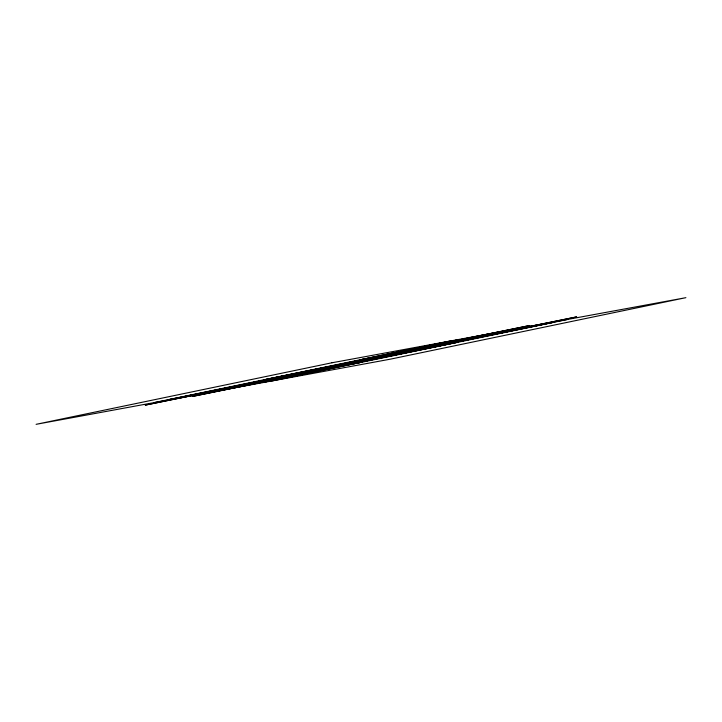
<?xml version="1.0" encoding="UTF-8"?>
<svg xmlns="http://www.w3.org/2000/svg" width="722" height="722" viewBox="0 0 722 722"><rect width="100%" height="100%" fill="white"/><g stroke="black" fill="none" stroke-linecap="round" stroke-linejoin="round"><path stroke-width="1.08" d="M290.966 375.377L312.698 371.234L222.087 389.898M338.149 366.704L264.18 382.091L359.89 362.552L338.23 366.677M362.625 361.045L288.656 376.433L310.406 372.281M387.109 355.377L313.14 370.774L334.891 366.623M411.594 349.719L337.625 365.106L359.375 360.955M362.643 361.036L384.375 356.894L310.37 372.281M383.77 355.323L362.128 359.43L436.07 344.06M387.127 355.368L408.86 351.226L334.846 366.614M411.603 349.71L433.344 345.567L359.33 360.955M436.088 344.042L457.82 339.909L383.851 355.296M431.034 346.623L409.32 350.748L505.012 331.227L431.043 346.614M290.993 375.386L216.988 390.773L221.437 390.015M154.075 402.623L449.941 341.073M272.059 380.927L567.925 319.377M174.895 398.58L265.506 379.916L169.814 399.447L174.246 398.697M145.33 405.105L241.031 385.575L145.33 405.105M192.521 396.423L288.222 376.902L192.603 396.405M241.491 385.097L337.183 365.576L241.491 385.097M265.976 379.438L361.668 359.908L266.048 379.411M360.35 362.074L456.051 342.553L360.35 362.074M384.835 356.415L480.536 336.885L384.835 356.415M433.805 345.089L529.497 325.559L433.805 345.089M456.512 342.075L552.204 322.544L456.584 342.048M480.996 336.407L576.688 316.886L481.069 336.389M331.967 362.769L36.1 424.328L390.033 359.231L685.9 297.672L331.967 362.769"/></g></svg>
